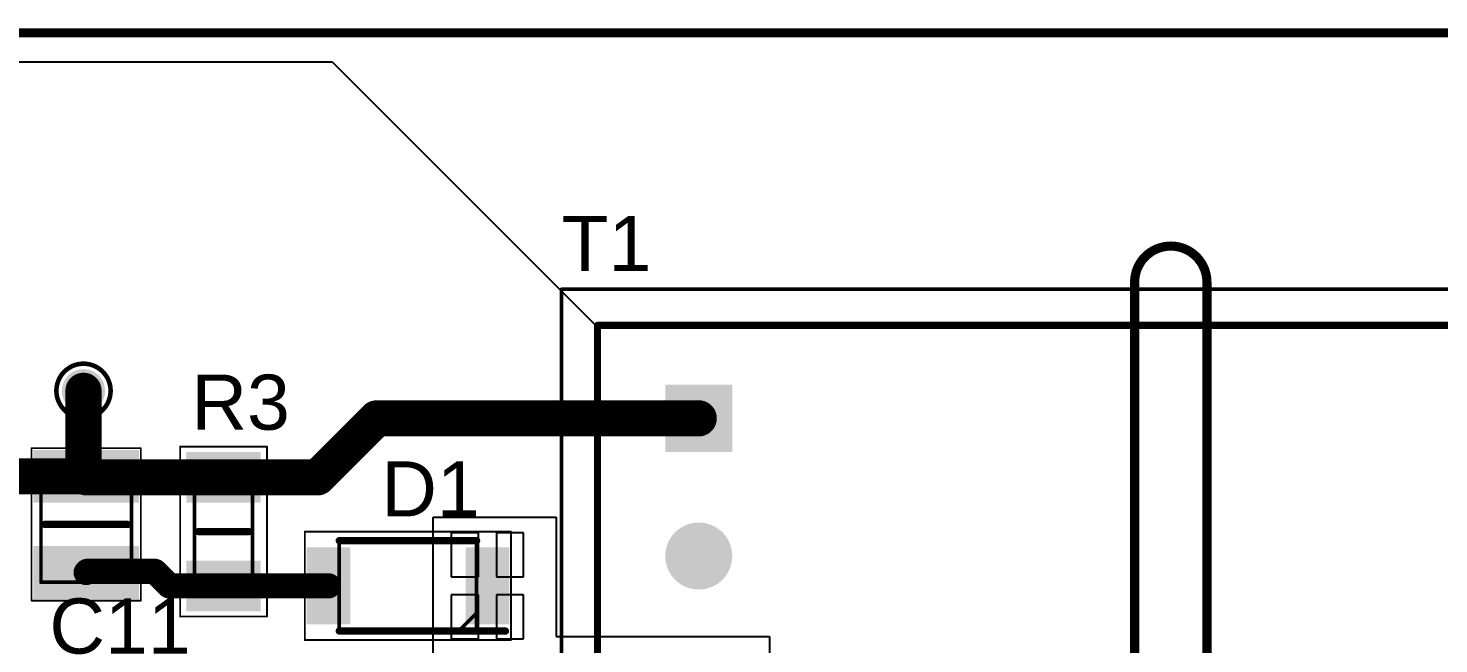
# Model space of a CAD drawing. Header units: inches. Extents: x -6 to 108, y -5 to 42.
# Drawn here: x 28.7 to 67.71, y 24.5 to 41.53 of the extents above; entities that cross this region are included whole.
import ezdxf

# ---------------------------------------------------------------- set-up
doc = ezdxf.new("R2010")
doc.units = ezdxf.units.IN
for name, color, linetype in [('Bottom Assembly', 76, 'Continuous'), ('Bottom Layer', 5, 'Continuous'), ('Bottom Solder', 6, 'Continuous'), ('Keep-Out Layer', 6, 'Continuous'), ('Mechanical 7', 56, 'Continuous'), ('Multi-Layer', 9, 'Continuous'), ('Pad Holes', 156, 'Continuous'), ('Top Layer', 1, 'Continuous'), ('Top Overlay', 2, 'Continuous'), ('Top Paste', 8, 'Continuous'), ('Top Solder', 216, 'Continuous')]:
    doc.layers.add(name, color=color, linetype=linetype)
doc.styles.add('Arial', font='', dxfattribs={"height": 0.2})
doc.styles.get('Arial').set_extended_font_data('Arial')

# ---------------------------------------------------------------- blocks, each defined once
blk = doc.blocks.new('SOD_128_2_1')
at = {"layer": 'Top Layer'}
for points in [[(-2.7, -0.965), (-2.7, 0.965), (-1.7, 0.965), (-1.7, -0.965)], [(1.7, -0.965), (1.7, 0.965), (2.7, 0.965), (2.7, -0.965)]]:
    blk.add_hatch(color=1, dxfattribs=at).paths.add_polyline_path(points)
at = {"layer": 'Top Paste'}
for points in [[(-2.7, -0.965), (-2.7, 0.965), (-1.7, 0.965), (-1.7, -0.965)], [(1.7, -0.965), (1.7, 0.965), (2.7, 0.965), (2.7, -0.965)]]:
    blk.add_hatch(color=8, dxfattribs=at).paths.add_polyline_path(points)
at = {"layer": 'Top Solder'}
for points in [[(-2.801, -1.067), (-2.801, 1.067), (-1.598, 1.067), (-1.598, -1.067)], [(1.598, -1.067), (1.598, 1.067), (2.801, 1.067), (2.801, -1.067)]]:
    blk.add_hatch(color=216, dxfattribs=at).paths.add_polyline_path(points)
at = {"layer": 'Bottom Assembly'}
for points in [[(2.85, 1.5, 0.05, 0.05, 0), (-2.85, 1.5, 0.05, 0.05, 0)], [(-2.85, 1.5, 0.05, 0.05, 0), (-2.85, -1.5, 0.05, 0.05, 0)], [(-1.4, 1.25, 0.1, 0.1, 0), (-1.9, 0.75, 0.1, 0.1, 0)], [(-1.9, 1.25, 0.1, 0.1, 0), (-1.9, -1.25, 0.1, 0.1, 0)], [(1.9, 1.25, 0.1, 0.1, 0), (-1.9, 1.25, 0.1, 0.1, 0)], [(1.9, 1.25, 0.1, 0.1, 0), (1.9, -1.25, 0.1, 0.1, 0)], [(2.85, 1.5, 0.05, 0.05, 0), (2.85, -1.5, 0.05, 0.05, 0)], [(2.85, -1.5, 0.05, 0.05, 0), (-2.85, -1.5, 0.05, 0.05, 0)], [(1.9, -1.25, 0.1, 0.1, 0), (-1.9, -1.25, 0.1, 0.1, 0)]]:
    blk.add_lwpolyline(points, format="xyseb", dxfattribs=at)
for points in [[(-2.862, 1.5, 0.025, 0.025, 1), (-2.837, 1.5, 0.025, 0.025, 1)], [(-2.862, 1.5, 0.025, 0.025, 1), (-2.837, 1.5, 0.025, 0.025, 1)], [(-1.925, 1.25, 0.05, 0.05, 1), (-1.875, 1.25, 0.05, 0.05, 1)], [(-1.925, 1.25, 0.05, 0.05, 1), (-1.875, 1.25, 0.05, 0.05, 1)], [(-1.425, 1.25, 0.05, 0.05, 1), (-1.375, 1.25, 0.05, 0.05, 1)], [(1.875, 1.25, 0.05, 0.05, 1), (1.925, 1.25, 0.05, 0.05, 1)], [(1.875, 1.25, 0.05, 0.05, 1), (1.925, 1.25, 0.05, 0.05, 1)], [(2.837, 1.5, 0.025, 0.025, 1), (2.862, 1.5, 0.025, 0.025, 1)], [(2.837, 1.5, 0.025, 0.025, 1), (2.862, 1.5, 0.025, 0.025, 1)], [(-1.925, 0.75, 0.05, 0.05, 1), (-1.875, 0.75, 0.05, 0.05, 1)], [(-2.862, -1.5, 0.025, 0.025, 1), (-2.837, -1.5, 0.025, 0.025, 1)], [(-2.862, -1.5, 0.025, 0.025, 1), (-2.837, -1.5, 0.025, 0.025, 1)], [(-1.925, -1.25, 0.05, 0.05, 1), (-1.875, -1.25, 0.05, 0.05, 1)], [(-1.925, -1.25, 0.05, 0.05, 1), (-1.875, -1.25, 0.05, 0.05, 1)], [(1.875, -1.25, 0.05, 0.05, 1), (1.925, -1.25, 0.05, 0.05, 1)], [(1.875, -1.25, 0.05, 0.05, 1), (1.925, -1.25, 0.05, 0.05, 1)], [(2.837, -1.5, 0.025, 0.025, 1), (2.862, -1.5, 0.025, 0.025, 1)], [(2.837, -1.5, 0.025, 0.025, 1), (2.862, -1.5, 0.025, 0.025, 1)]]:
    blk.add_lwpolyline(points, format="xyseb", close=True, dxfattribs=at)
at = {"layer": 'Mechanical 7'}
for points in [[(1.9, 1.25, 0.2, 0.2, 0), (-2.7, 1.25, 0.2, 0.2, 0)], [(1.9, -1.25, 0.2, 0.2, 0), (-1.9, -1.25, 0.2, 0.2, 0)]]:
    blk.add_lwpolyline(points, format="xyseb", dxfattribs=at)
for points in [[(-2.75, 1.25, 0.0999, 0.0999, 1), (-2.65, 1.25, 0.0999, 0.0999, 1)], [(1.85, 1.25, 0.0999, 0.0999, 1), (1.95, 1.25, 0.0999, 0.0999, 1)], [(-1.95, -1.25, 0.0999, 0.0999, 1), (-1.85, -1.25, 0.0999, 0.0999, 1)], [(1.85, -1.25, 0.0999, 0.0999, 1), (1.95, -1.25, 0.0999, 0.0999, 1)]]:
    blk.add_lwpolyline(points, format="xyseb", close=True, dxfattribs=at)
blk = doc.blocks.new('TP_13')
at = {"layer": 'Top Layer'}
h = blk.add_hatch(color=1, dxfattribs=at)
edge = h.paths.add_edge_path()
edge.add_arc((0, 0), 0.5, 0, 360)
at = {"layer": 'Top Solder'}
h = blk.add_hatch(color=216, dxfattribs=at)
edge = h.paths.add_edge_path()
edge.add_arc((0, 0), 0.6, 0, 360)
at = {"layer": 'Top Overlay'}
for points in [[(0.75, 0, 0.127, 0.127, 1), (-0.75, 0, 0.127, 0.127, 1)], [(-0.782, 0, 0.0635, 0.0635, 1), (-0.718, 0, 0.0635, 0.0635, 1)], [(0.718, 0, 0.0635, 0.0635, 1), (0.782, 0, 0.0635, 0.0635, 1)]]:
    blk.add_lwpolyline(points, format="xyseb", close=True, dxfattribs=at)
blk = doc.blocks.new('11328_T078_19')
at = {"layer": 'Bottom Layer'}
blk.add_hatch(color=5, dxfattribs=at).paths.add_polyline_path([(-0.825, 0.825), (0.825, 0.825), (0.825, -0.825), (-0.825, -0.825)])
h = blk.add_hatch(color=5, dxfattribs=at)
edge = h.paths.add_edge_path()
edge.add_arc((25.4, 0), 0.825, 0, 360)
h = blk.add_hatch(color=5, dxfattribs=at)
edge = h.paths.add_edge_path()
edge.add_arc((0, -3.81), 0.825, 0, 360)
h = blk.add_hatch(color=5, dxfattribs=at)
edge = h.paths.add_edge_path()
edge.add_arc((25.4, -3.81), 0.825, 0, 360)
h = blk.add_hatch(color=5, dxfattribs=at)
edge = h.paths.add_edge_path()
edge.add_arc((0, -7.62), 0.825, 0, 360)
h = blk.add_hatch(color=5, dxfattribs=at)
edge = h.paths.add_edge_path()
edge.add_arc((25.4, -7.62), 0.825, 0, 360)
h = blk.add_hatch(color=5, dxfattribs=at)
edge = h.paths.add_edge_path()
edge.add_arc((0, -15.24), 0.825, 0, 360)
h = blk.add_hatch(color=5, dxfattribs=at)
edge = h.paths.add_edge_path()
edge.add_arc((25.4, -15.24), 0.825, 0, 360)
h = blk.add_hatch(color=5, dxfattribs=at)
edge = h.paths.add_edge_path()
edge.add_arc((0, -19.05), 0.825, 0, 360)
h = blk.add_hatch(color=5, dxfattribs=at)
edge = h.paths.add_edge_path()
edge.add_arc((25.4, -19.05), 0.825, 0, 360)
h = blk.add_hatch(color=5, dxfattribs=at)
edge = h.paths.add_edge_path()
edge.add_arc((0, -22.86), 0.825, 0, 360)
h = blk.add_hatch(color=5, dxfattribs=at)
edge = h.paths.add_edge_path()
edge.add_arc((25.4, -22.86), 0.825, 0, 360)
at = {"layer": 'Bottom Solder'}
blk.add_hatch(color=6, dxfattribs=at).paths.add_polyline_path([(-0.927, 0.927), (0.927, 0.927), (0.927, -0.927), (-0.927, -0.927)])
h = blk.add_hatch(color=6, dxfattribs=at)
edge = h.paths.add_edge_path()
edge.add_arc((25.4, 0), 0.927, 0, 360)
h = blk.add_hatch(color=6, dxfattribs=at)
edge = h.paths.add_edge_path()
edge.add_arc((0, -3.81), 0.927, 0, 360)
h = blk.add_hatch(color=6, dxfattribs=at)
edge = h.paths.add_edge_path()
edge.add_arc((25.4, -3.81), 0.927, 0, 360)
h = blk.add_hatch(color=6, dxfattribs=at)
edge = h.paths.add_edge_path()
edge.add_arc((0, -7.62), 0.927, 0, 360)
h = blk.add_hatch(color=6, dxfattribs=at)
edge = h.paths.add_edge_path()
edge.add_arc((25.4, -7.62), 0.927, 0, 360)
h = blk.add_hatch(color=6, dxfattribs=at)
edge = h.paths.add_edge_path()
edge.add_arc((0, -15.24), 0.927, 0, 360)
h = blk.add_hatch(color=6, dxfattribs=at)
edge = h.paths.add_edge_path()
edge.add_arc((25.4, -15.24), 0.927, 0, 360)
h = blk.add_hatch(color=6, dxfattribs=at)
edge = h.paths.add_edge_path()
edge.add_arc((0, -19.05), 0.927, 0, 360)
h = blk.add_hatch(color=6, dxfattribs=at)
edge = h.paths.add_edge_path()
edge.add_arc((25.4, -19.05), 0.927, 0, 360)
h = blk.add_hatch(color=6, dxfattribs=at)
edge = h.paths.add_edge_path()
edge.add_arc((0, -22.86), 0.927, 0, 360)
h = blk.add_hatch(color=6, dxfattribs=at)
edge = h.paths.add_edge_path()
edge.add_arc((25.4, -22.86), 0.927, 0, 360)
at = {"layer": 'Pad Holes'}
h = blk.add_hatch(color=7, dxfattribs=at)
edge = h.paths.add_edge_path()
edge.add_arc((0, 0), 0.55, 0, 360)
h = blk.add_hatch(color=7, dxfattribs=at)
edge = h.paths.add_edge_path()
edge.add_arc((25.4, 0), 0.55, 0, 360)
h = blk.add_hatch(color=7, dxfattribs=at)
edge = h.paths.add_edge_path()
edge.add_arc((0, -3.81), 0.55, 0, 360)
h = blk.add_hatch(color=7, dxfattribs=at)
edge = h.paths.add_edge_path()
edge.add_arc((25.4, -3.81), 0.55, 0, 360)
h = blk.add_hatch(color=7, dxfattribs=at)
edge = h.paths.add_edge_path()
edge.add_arc((0, -7.62), 0.55, 0, 360)
h = blk.add_hatch(color=7, dxfattribs=at)
edge = h.paths.add_edge_path()
edge.add_arc((25.4, -7.62), 0.55, 0, 360)
h = blk.add_hatch(color=7, dxfattribs=at)
edge = h.paths.add_edge_path()
edge.add_arc((0, -15.24), 0.55, 0, 360)
h = blk.add_hatch(color=7, dxfattribs=at)
edge = h.paths.add_edge_path()
edge.add_arc((25.4, -15.24), 0.55, 0, 360)
h = blk.add_hatch(color=7, dxfattribs=at)
edge = h.paths.add_edge_path()
edge.add_arc((0, -19.05), 0.55, 0, 360)
h = blk.add_hatch(color=7, dxfattribs=at)
edge = h.paths.add_edge_path()
edge.add_arc((25.4, -19.05), 0.55, 0, 360)
h = blk.add_hatch(color=7, dxfattribs=at)
edge = h.paths.add_edge_path()
edge.add_arc((0, -22.86), 0.55, 0, 360)
h = blk.add_hatch(color=7, dxfattribs=at)
edge = h.paths.add_edge_path()
edge.add_arc((25.4, -22.86), 0.55, 0, 360)
at = {"layer": 'Top Layer'}
blk.add_hatch(color=1, dxfattribs=at).paths.add_polyline_path([(-0.825, 0.825), (0.825, 0.825), (0.825, -0.825), (-0.825, -0.825)])
h = blk.add_hatch(color=1, dxfattribs=at)
edge = h.paths.add_edge_path()
edge.add_arc((25.4, 0), 0.825, 0, 360)
h = blk.add_hatch(color=1, dxfattribs=at)
edge = h.paths.add_edge_path()
edge.add_arc((0, -3.81), 0.825, 0, 360)
h = blk.add_hatch(color=1, dxfattribs=at)
edge = h.paths.add_edge_path()
edge.add_arc((25.4, -3.81), 0.825, 0, 360)
h = blk.add_hatch(color=1, dxfattribs=at)
edge = h.paths.add_edge_path()
edge.add_arc((0, -7.62), 0.825, 0, 360)
h = blk.add_hatch(color=1, dxfattribs=at)
edge = h.paths.add_edge_path()
edge.add_arc((25.4, -7.62), 0.825, 0, 360)
h = blk.add_hatch(color=1, dxfattribs=at)
edge = h.paths.add_edge_path()
edge.add_arc((0, -15.24), 0.825, 0, 360)
h = blk.add_hatch(color=1, dxfattribs=at)
edge = h.paths.add_edge_path()
edge.add_arc((25.4, -15.24), 0.825, 0, 360)
h = blk.add_hatch(color=1, dxfattribs=at)
edge = h.paths.add_edge_path()
edge.add_arc((0, -19.05), 0.825, 0, 360)
h = blk.add_hatch(color=1, dxfattribs=at)
edge = h.paths.add_edge_path()
edge.add_arc((25.4, -19.05), 0.825, 0, 360)
h = blk.add_hatch(color=1, dxfattribs=at)
edge = h.paths.add_edge_path()
edge.add_arc((0, -22.86), 0.825, 0, 360)
h = blk.add_hatch(color=1, dxfattribs=at)
edge = h.paths.add_edge_path()
edge.add_arc((25.4, -22.86), 0.825, 0, 360)
at = {"layer": 'Top Solder'}
blk.add_hatch(color=216, dxfattribs=at).paths.add_polyline_path([(-0.927, 0.927), (0.927, 0.927), (0.927, -0.927), (-0.927, -0.927)])
h = blk.add_hatch(color=216, dxfattribs=at)
edge = h.paths.add_edge_path()
edge.add_arc((25.4, 0), 0.927, 0, 360)
h = blk.add_hatch(color=216, dxfattribs=at)
edge = h.paths.add_edge_path()
edge.add_arc((0, -3.81), 0.927, 0, 360)
h = blk.add_hatch(color=216, dxfattribs=at)
edge = h.paths.add_edge_path()
edge.add_arc((25.4, -3.81), 0.927, 0, 360)
h = blk.add_hatch(color=216, dxfattribs=at)
edge = h.paths.add_edge_path()
edge.add_arc((0, -7.62), 0.927, 0, 360)
h = blk.add_hatch(color=216, dxfattribs=at)
edge = h.paths.add_edge_path()
edge.add_arc((25.4, -7.62), 0.927, 0, 360)
h = blk.add_hatch(color=216, dxfattribs=at)
edge = h.paths.add_edge_path()
edge.add_arc((0, -15.24), 0.927, 0, 360)
h = blk.add_hatch(color=216, dxfattribs=at)
edge = h.paths.add_edge_path()
edge.add_arc((25.4, -15.24), 0.927, 0, 360)
h = blk.add_hatch(color=216, dxfattribs=at)
edge = h.paths.add_edge_path()
edge.add_arc((0, -19.05), 0.927, 0, 360)
h = blk.add_hatch(color=216, dxfattribs=at)
edge = h.paths.add_edge_path()
edge.add_arc((25.4, -19.05), 0.927, 0, 360)
h = blk.add_hatch(color=216, dxfattribs=at)
edge = h.paths.add_edge_path()
edge.add_arc((0, -22.86), 0.927, 0, 360)
h = blk.add_hatch(color=216, dxfattribs=at)
edge = h.paths.add_edge_path()
edge.add_arc((25.4, -22.86), 0.927, 0, 360)
at = {"layer": 'Bottom Assembly'}
for points in [[(-3.8, -26.43, 0.1, 0.1, 0), (-3.8, 3.57, 0.1, 0.1, 0)], [(-3.8, 3.57, 0.1, 0.1, 0), (29.2, 3.57, 0.1, 0.1, 0)], [(29.2, -26.43, 0.1, 0.1, 0), (29.2, 3.57, 0.1, 0.1, 0)], [(-2.8, -25.43, 0.1, 0.1, 0), (-2.8, 2.57, 0.1, 0.1, 0)], [(-2.8, 2.57, 0.1, 0.1, 0), (28.2, 2.57, 0.1, 0.1, 0)], [(28.2, -25.43, 0.1, 0.1, 0), (28.2, 2.57, 0.1, 0.1, 0)], [(-2.8, -25.43, 0.1, 0.1, 0), (28.2, -25.43, 0.1, 0.1, 0)], [(-3.8, -26.43, 0.1, 0.1, 0), (29.2, -26.43, 0.1, 0.1, 0)]]:
    blk.add_lwpolyline(points, format="xyseb", dxfattribs=at)
for points in [[(-3.825, 3.57, 0.05, 0.05, 1), (-3.775, 3.57, 0.05, 0.05, 1)], [(-3.825, 3.57, 0.05, 0.05, 1), (-3.775, 3.57, 0.05, 0.05, 1)], [(29.175, 3.57, 0.05, 0.05, 1), (29.225, 3.57, 0.05, 0.05, 1)], [(29.175, 3.57, 0.05, 0.05, 1), (29.225, 3.57, 0.05, 0.05, 1)], [(-2.825, 2.57, 0.05, 0.05, 1), (-2.775, 2.57, 0.05, 0.05, 1)], [(-2.825, 2.57, 0.05, 0.05, 1), (-2.775, 2.57, 0.05, 0.05, 1)], [(28.175, 2.57, 0.05, 0.05, 1), (28.225, 2.57, 0.05, 0.05, 1)], [(28.175, 2.57, 0.05, 0.05, 1), (28.225, 2.57, 0.05, 0.05, 1)], [(-2.825, -25.43, 0.05, 0.05, 1), (-2.775, -25.43, 0.05, 0.05, 1)], [(-2.825, -25.43, 0.05, 0.05, 1), (-2.775, -25.43, 0.05, 0.05, 1)], [(28.175, -25.43, 0.05, 0.05, 1), (28.225, -25.43, 0.05, 0.05, 1)], [(28.175, -25.43, 0.05, 0.05, 1), (28.225, -25.43, 0.05, 0.05, 1)], [(-3.825, -26.43, 0.05, 0.05, 1), (-3.775, -26.43, 0.05, 0.05, 1)], [(-3.825, -26.43, 0.05, 0.05, 1), (-3.775, -26.43, 0.05, 0.05, 1)], [(29.175, -26.43, 0.05, 0.05, 1), (29.225, -26.43, 0.05, 0.05, 1)], [(29.175, -26.43, 0.05, 0.05, 1), (29.225, -26.43, 0.05, 0.05, 1)]]:
    blk.add_lwpolyline(points, format="xyseb", close=True, dxfattribs=at)
at = {"layer": 'Mechanical 7'}
for points in [[(-2.8, -25.43, 0.2, 0.2, 0), (-2.8, 2.57, 0.2, 0.2, 0)], [(-2.8, 2.57, 0.2, 0.2, 0), (28.2, 2.57, 0.2, 0.2, 0)], [(28.2, -25.43, 0.2, 0.2, 0), (28.2, 2.57, 0.2, 0.2, 0)], [(-3.4, 0, 0.2, 0.2, -1), (-3.3, 0, 0.2, 0.2, 0)], [(-3.4, 0, 0.2, 0.2, 0), (-3.3, 0, 0.2, 0.2, 0)], [(-3.3, 0, 0.2, 0.2, -1), (-3.4, 0, 0.2, 0.2, 0)], [(-2.8, -25.43, 0.2, 0.2, 0), (28.2, -25.43, 0.2, 0.2, 0)]]:
    blk.add_lwpolyline(points, format="xyseb", dxfattribs=at)
for points in [[(-2.85, 2.57, 0.0999, 0.0999, 1), (-2.75, 2.57, 0.0999, 0.0999, 1)], [(-2.85, 2.57, 0.0999, 0.0999, 1), (-2.75, 2.57, 0.0999, 0.0999, 1)], [(28.15, 2.57, 0.0999, 0.0999, 1), (28.25, 2.57, 0.0999, 0.0999, 1)], [(28.15, 2.57, 0.0999, 0.0999, 1), (28.25, 2.57, 0.0999, 0.0999, 1)], [(-3.45, 0, 0.0999, 0.0999, 1), (-3.35, 0, 0.0999, 0.0999, 1)], [(-3.45, 0, 0.0999, 0.0999, 1), (-3.35, 0, 0.0999, 0.0999, 1)], [(-3.45, 0, 0.0999, 0.0999, 1), (-3.35, 0, 0.0999, 0.0999, 1)], [(-3.35, 0, 0.0999, 0.0999, 1), (-3.25, 0, 0.0999, 0.0999, 1)], [(-3.35, 0, 0.0999, 0.0999, 1), (-3.25, 0, 0.0999, 0.0999, 1)], [(-3.35, 0, 0.0999, 0.0999, 1), (-3.25, 0, 0.0999, 0.0999, 1)], [(-2.85, -25.43, 0.0999, 0.0999, 1), (-2.75, -25.43, 0.0999, 0.0999, 1)], [(-2.85, -25.43, 0.0999, 0.0999, 1), (-2.75, -25.43, 0.0999, 0.0999, 1)], [(28.15, -25.43, 0.0999, 0.0999, 1), (28.25, -25.43, 0.0999, 0.0999, 1)], [(28.15, -25.43, 0.0999, 0.0999, 1), (28.25, -25.43, 0.0999, 0.0999, 1)]]:
    blk.add_lwpolyline(points, format="xyseb", close=True, dxfattribs=at)
blk = doc.blocks.new('R1206_24')
at = {"layer": 'Top Layer'}
for points in [[(-2.1, -0.925), (-2.1, 0.925), (-0.9, 0.925), (-0.9, -0.925)], [(0.9, -0.925), (0.9, 0.925), (2.1, 0.925), (2.1, -0.925)]]:
    blk.add_hatch(color=1, dxfattribs=at).paths.add_polyline_path(points)
at = {"layer": 'Top Paste'}
for points in [[(-2.1, -0.925), (-2.1, 0.925), (-0.9, 0.925), (-0.9, -0.925)], [(0.9, -0.925), (0.9, 0.925), (2.1, 0.925), (2.1, -0.925)]]:
    blk.add_hatch(color=8, dxfattribs=at).paths.add_polyline_path(points)
at = {"layer": 'Top Solder'}
for points in [[(-2.202, -1.027), (-2.202, 1.027), (-0.799, 1.027), (-0.799, -1.027)], [(0.799, -1.027), (0.799, 1.027), (2.202, 1.027), (2.202, -1.027)]]:
    blk.add_hatch(color=216, dxfattribs=at).paths.add_polyline_path(points)
at = {"layer": 'Bottom Assembly'}
for points in [[(-2.35, -1.2, 0.05, 0.05, 0), (-2.35, 1.2, 0.05, 0.05, 0)], [(2.35, 1.2, 0.05, 0.05, 0), (-2.35, 1.2, 0.05, 0.05, 0)], [(2.35, -1.2, 0.05, 0.05, 0), (2.35, 1.2, 0.05, 0.05, 0)], [(-1.6, -0.8, 0.1, 0.1, 0), (-1.6, 0.8, 0.1, 0.1, 0)], [(1.6, 0.8, 0.1, 0.1, 0), (-1.6, 0.8, 0.1, 0.1, 0)], [(1.6, -0.8, 0.1, 0.1, 0), (1.6, 0.8, 0.1, 0.1, 0)], [(1.6, -0.8, 0.1, 0.1, 0), (-1.6, -0.8, 0.1, 0.1, 0)], [(2.35, -1.2, 0.05, 0.05, 0), (-2.35, -1.2, 0.05, 0.05, 0)]]:
    blk.add_lwpolyline(points, format="xyseb", dxfattribs=at)
for points in [[(-2.363, 1.2, 0.025, 0.025, 1), (-2.337, 1.2, 0.025, 0.025, 1)], [(-2.363, 1.2, 0.025, 0.025, 1), (-2.337, 1.2, 0.025, 0.025, 1)], [(2.337, 1.2, 0.025, 0.025, 1), (2.363, 1.2, 0.025, 0.025, 1)], [(2.337, 1.2, 0.025, 0.025, 1), (2.363, 1.2, 0.025, 0.025, 1)], [(-1.625, 0.8, 0.05, 0.05, 1), (-1.575, 0.8, 0.05, 0.05, 1)], [(-1.625, 0.8, 0.05, 0.05, 1), (-1.575, 0.8, 0.05, 0.05, 1)], [(1.575, 0.8, 0.05, 0.05, 1), (1.625, 0.8, 0.05, 0.05, 1)], [(1.575, 0.8, 0.05, 0.05, 1), (1.625, 0.8, 0.05, 0.05, 1)], [(-1.625, -0.8, 0.05, 0.05, 1), (-1.575, -0.8, 0.05, 0.05, 1)], [(-1.625, -0.8, 0.05, 0.05, 1), (-1.575, -0.8, 0.05, 0.05, 1)], [(1.575, -0.8, 0.05, 0.05, 1), (1.625, -0.8, 0.05, 0.05, 1)], [(1.575, -0.8, 0.05, 0.05, 1), (1.625, -0.8, 0.05, 0.05, 1)], [(-2.363, -1.2, 0.025, 0.025, 1), (-2.337, -1.2, 0.025, 0.025, 1)], [(-2.363, -1.2, 0.025, 0.025, 1), (-2.337, -1.2, 0.025, 0.025, 1)], [(2.337, -1.2, 0.025, 0.025, 1), (2.363, -1.2, 0.025, 0.025, 1)], [(2.337, -1.2, 0.025, 0.025, 1), (2.363, -1.2, 0.025, 0.025, 1)]]:
    blk.add_lwpolyline(points, format="xyseb", close=True, dxfattribs=at)
at = {"layer": 'Mechanical 7'}
blk.add_lwpolyline([(0, -0.7, 0.2, 0.2, 0), (0, 0.7, 0.2, 0.2, 0)], format="xyseb", dxfattribs=at)
for points in [[(-0.05, 0.7, 0.0999, 0.0999, 1), (0.05, 0.7, 0.0999, 0.0999, 1)], [(-0.05, -0.7, 0.0999, 0.0999, 1), (0.05, -0.7, 0.0999, 0.0999, 1)]]:
    blk.add_lwpolyline(points, format="xyseb", close=True, dxfattribs=at)
blk = doc.blocks.new('CAP_1210_41')
at = {"layer": 'Top Layer'}
for points in [[(-1.96, -1.36), (-1.96, 1.36), (-0.7, 1.36), (-0.7, -1.36)], [(0.7, -1.36), (0.7, 1.36), (1.96, 1.36), (1.96, -1.36)]]:
    blk.add_hatch(color=1, dxfattribs=at).paths.add_polyline_path(points)
at = {"layer": 'Top Paste'}
for points in [[(-1.96, -1.36), (-1.96, 1.36), (-0.7, 1.36), (-0.7, -1.36)], [(0.7, -1.36), (0.7, 1.36), (1.96, 1.36), (1.96, -1.36)]]:
    blk.add_hatch(color=8, dxfattribs=at).paths.add_polyline_path(points)
at = {"layer": 'Top Solder'}
for points in [[(-2.062, -1.462), (-2.062, 1.462), (-0.598, 1.462), (-0.598, -1.462)], [(0.598, -1.462), (0.598, 1.462), (2.062, 1.462), (2.062, -1.462)]]:
    blk.add_hatch(color=216, dxfattribs=at).paths.add_polyline_path(points)
at = {"layer": 'Bottom Assembly'}
for points in [[(-2.11, -1.51, 0.05, 0.05, 0), (-2.11, 1.51, 0.05, 0.05, 0)], [(2.11, 1.51, 0.05, 0.05, 0), (-2.11, 1.51, 0.05, 0.05, 0)], [(1.6, 1.25, 0.1, 0.1, 0), (-1.6, 1.25, 0.1, 0.1, 0)], [(-1.6, -1.25, 0.1, 0.1, 0), (-1.6, 1.25, 0.1, 0.1, 0)], [(1.6, -1.25, 0.1, 0.1, 0), (1.6, 1.25, 0.1, 0.1, 0)], [(2.11, -1.51, 0.05, 0.05, 0), (2.11, 1.51, 0.05, 0.05, 0)], [(2.11, -1.51, 0.05, 0.05, 0), (-2.11, -1.51, 0.05, 0.05, 0)], [(1.6, -1.25, 0.1, 0.1, 0), (-1.6, -1.25, 0.1, 0.1, 0)]]:
    blk.add_lwpolyline(points, format="xyseb", dxfattribs=at)
for points in [[(-2.122, 1.51, 0.025, 0.025, 1), (-2.097, 1.51, 0.025, 0.025, 1)], [(-2.122, 1.51, 0.025, 0.025, 1), (-2.097, 1.51, 0.025, 0.025, 1)], [(-1.625, 1.25, 0.05, 0.05, 1), (-1.575, 1.25, 0.05, 0.05, 1)], [(-1.625, 1.25, 0.05, 0.05, 1), (-1.575, 1.25, 0.05, 0.05, 1)], [(1.575, 1.25, 0.05, 0.05, 1), (1.625, 1.25, 0.05, 0.05, 1)], [(1.575, 1.25, 0.05, 0.05, 1), (1.625, 1.25, 0.05, 0.05, 1)], [(2.097, 1.51, 0.025, 0.025, 1), (2.122, 1.51, 0.025, 0.025, 1)], [(2.097, 1.51, 0.025, 0.025, 1), (2.122, 1.51, 0.025, 0.025, 1)], [(-2.122, -1.51, 0.025, 0.025, 1), (-2.097, -1.51, 0.025, 0.025, 1)], [(-2.122, -1.51, 0.025, 0.025, 1), (-2.097, -1.51, 0.025, 0.025, 1)], [(-1.625, -1.25, 0.05, 0.05, 1), (-1.575, -1.25, 0.05, 0.05, 1)], [(-1.625, -1.25, 0.05, 0.05, 1), (-1.575, -1.25, 0.05, 0.05, 1)], [(1.575, -1.25, 0.05, 0.05, 1), (1.625, -1.25, 0.05, 0.05, 1)], [(1.575, -1.25, 0.05, 0.05, 1), (1.625, -1.25, 0.05, 0.05, 1)], [(2.097, -1.51, 0.025, 0.025, 1), (2.122, -1.51, 0.025, 0.025, 1)], [(2.097, -1.51, 0.025, 0.025, 1), (2.122, -1.51, 0.025, 0.025, 1)]]:
    blk.add_lwpolyline(points, format="xyseb", close=True, dxfattribs=at)
at = {"layer": 'Mechanical 7'}
blk.add_lwpolyline([(0, -1.15, 0.2, 0.2, 0), (0, 1.15, 0.2, 0.2, 0)], format="xyseb", dxfattribs=at)
for points in [[(-0.05, 1.15, 0.0999, 0.0999, 1), (0.05, 1.15, 0.0999, 0.0999, 1)], [(-0.05, -1.15, 0.0999, 0.0999, 1), (0.05, -1.15, 0.0999, 0.0999, 1)]]:
    blk.add_lwpolyline(points, format="xyseb", close=True, dxfattribs=at)

msp = doc.modelspace()

# ---------------------------------------------------------------- linework, layer by layer
at = {"layer": 'Bottom Layer'}
for p, q in [((-4.3, 40.6), (37.1, 40.6)), ((37.1, 40.6), (44.5, 33.2)), ((44.5, 33.2), (44.5, 5.3))]:
    msp.add_line(p, q, dxfattribs=at)
at = {"layer": 'Keep-Out Layer'}
for points in [[(-5.8, 41.4, 0.254, 0.254, 0), (107.8, 41.4, 0.254, 0.254, 0)], [(59.3, 34.5, 0.254, 0.254, -1), (61.3, 34.5, 0.254, 0.254, 0)], [(59.3, 4.4, 0.254, 0.254, 0), (59.3, 34.5, 0.254, 0.254, 0)], [(61.3, 4.4, 0.254, 0.254, 0), (61.3, 34.5, 0.254, 0.254, 0)]]:
    msp.add_lwpolyline(points, format="xyseb", dxfattribs=at)
for points in [[(59.237, 34.5, 0.127, 0.127, 1), (59.364, 34.5, 0.127, 0.127, 1)], [(59.237, 34.5, 0.127, 0.127, 1), (59.364, 34.5, 0.127, 0.127, 1)], [(61.237, 34.5, 0.127, 0.127, 1), (61.364, 34.5, 0.127, 0.127, 1)], [(61.237, 34.5, 0.127, 0.127, 1), (61.364, 34.5, 0.127, 0.127, 1)]]:
    msp.add_lwpolyline(points, format="xyseb", close=True, dxfattribs=at)
at = {"layer": 'Multi-Layer'}
for p, q in [((59.686, 35.3), (59.5, 35.114)), ((59.914, 35.432), (59.686, 35.3)), ((60.168, 35.5), (59.914, 35.432)), ((60.432, 35.5), (60.168, 35.5)), ((60.686, 35.432), (60.432, 35.5)), ((60.914, 35.3), (60.686, 35.432)), ((61.1, 35.114), (60.914, 35.3)), ((59.368, 34.886), (59.3, 34.632)), ((59.5, 35.114), (59.368, 34.886)), ((61.232, 34.886), (61.1, 35.114)), ((61.3, 34.632), (61.232, 34.886)), ((59.3, 34.632), (59.3, 34.5)), ((59.3, 34.5), (59.3, 4.4)), ((59.3, 34.5), (59.3, 34.5)), ((61.3, 34.5), (61.3, 34.632)), ((61.3, 4.4), (61.3, 34.5))]:
    msp.add_line(p, q, dxfattribs=at)
at = {"layer": 'Top Layer'}
for p, q in [((39.9, 24.2), (39.9, 28)), ((39.9, 28), (43.3, 28)), ((43.3, 28), (43.3, 24.7)), ((41.15, 27.565), (40.4, 27.565)), ((40.4, 27.565), (40.4, 26.35)), ((41.15, 26.35), (41.15, 27.565)), ((42.4, 27.565), (41.65, 27.565)), ((41.65, 27.565), (41.65, 26.35)), ((42.4, 26.35), (42.4, 27.565)), ((40.4, 26.35), (41.15, 26.35)), ((41.65, 26.35), (42.4, 26.35)), ((41.15, 25.85), (40.4, 25.85)), ((40.4, 25.85), (40.4, 24.635)), ((41.15, 24.635), (41.15, 25.85)), ((42.4, 25.85), (41.65, 25.85)), ((41.65, 25.85), (41.65, 24.635)), ((42.4, 24.635), (42.4, 25.85)), ((40.4, 24.635), (41.15, 24.635)), ((41.65, 24.635), (42.4, 24.635)), ((43.3, 24.7), (49.2, 24.7)), ((49.2, 24.7), (49.2, 19.3))]:
    msp.add_line(p, q, dxfattribs=at)
for points in [[(30.226, 29.204, 1, 1, 0), (30.226, 31.496, 1, 1, 0)], [(36.7, 29.1, 1, 1, 0), (38.334, 30.734, 1, 1, 0)], [(38.334, 30.734, 1, 1, 0), (47.244, 30.734, 1, 1, 0)], [(26.1, 29.13, 1, 1, 0), (30.3, 29.13, 1, 1, 0)], [(30.31, 29.1, 1, 1, 0), (34.1, 29.1, 1, 1, 0)], [(34.1, 29.1, 1, 1, 0), (36.7, 29.1, 1, 1, 0)], [(30.3, 26.47, 0.7, 0.7, 0), (30.33, 26.5, 0.7, 0.7, 0)], [(30.33, 26.5, 0.7, 0.7, 0), (32.2, 26.5, 0.7, 0.7, 0)], [(32.2, 26.5, 0.7, 0.7, 0), (32.6, 26.1, 0.7, 0.7, 0)], [(32.6, 26.1, 0.7, 0.7, 0), (34.1, 26.1, 0.7, 0.7, 0)], [(32.6, 26.1, 0.7, 0.7, 0), (32.6, 26.1, 0.7, 0.7, 0)], [(34.1, 26.1, 0.7, 0.7, 0), (37, 26.1, 0.7, 0.7, 0)]]:
    msp.add_lwpolyline(points, format="xyseb", dxfattribs=at)
for points in [[(29.976, 31.496, 0.5, 0.5, 1), (30.476, 31.496, 0.5, 0.5, 1)], [(38.084, 30.734, 0.5, 0.5, 1), (38.584, 30.734, 0.5, 0.5, 1)], [(38.084, 30.734, 0.5, 0.5, 1), (38.584, 30.734, 0.5, 0.5, 1)], [(46.994, 30.734, 0.5, 0.5, 1), (47.494, 30.734, 0.5, 0.5, 1)], [(29.976, 29.204, 0.5, 0.5, 1), (30.476, 29.204, 0.5, 0.5, 1)], [(30.05, 29.13, 0.5, 0.5, 1), (30.55, 29.13, 0.5, 0.5, 1)], [(30.06, 29.1, 0.5, 0.5, 1), (30.56, 29.1, 0.5, 0.5, 1)], [(33.85, 29.1, 0.5, 0.5, 1), (34.35, 29.1, 0.5, 0.5, 1)], [(33.85, 29.1, 0.5, 0.5, 1), (34.35, 29.1, 0.5, 0.5, 1)], [(36.45, 29.1, 0.5, 0.5, 1), (36.95, 29.1, 0.5, 0.5, 1)], [(36.45, 29.1, 0.5, 0.5, 1), (36.95, 29.1, 0.5, 0.5, 1)], [(30.125, 26.47, 0.35, 0.35, 1), (30.475, 26.47, 0.35, 0.35, 1)], [(30.155, 26.5, 0.35, 0.35, 1), (30.505, 26.5, 0.35, 0.35, 1)], [(30.155, 26.5, 0.35, 0.35, 1), (30.505, 26.5, 0.35, 0.35, 1)], [(32.025, 26.5, 0.35, 0.35, 1), (32.375, 26.5, 0.35, 0.35, 1)], [(32.025, 26.5, 0.35, 0.35, 1), (32.375, 26.5, 0.35, 0.35, 1)], [(32.425, 26.1, 0.35, 0.35, 1), (32.775, 26.1, 0.35, 0.35, 1)], [(32.425, 26.1, 0.35, 0.35, 1), (32.775, 26.1, 0.35, 0.35, 1)], [(32.425, 26.1, 0.35, 0.35, 1), (32.775, 26.1, 0.35, 0.35, 1)], [(32.425, 26.1, 0.35, 0.35, 1), (32.775, 26.1, 0.35, 0.35, 1)], [(33.925, 26.1, 0.35, 0.35, 1), (34.275, 26.1, 0.35, 0.35, 1)], [(33.925, 26.1, 0.35, 0.35, 1), (34.275, 26.1, 0.35, 0.35, 1)], [(36.825, 26.1, 0.35, 0.35, 1), (37.175, 26.1, 0.35, 0.35, 1)]]:
    msp.add_lwpolyline(points, format="xyseb", close=True, dxfattribs=at)

# ---------------------------------------------------------------- block references
for name, p in [('11328_T078_19', (47.244, 30.734)), ('TP_13', (30.226, 31.496))]:
    msp.add_blockref(name, p)
for name, p, rotation in [('CAP_1210_41', (30.3, 27.8), 270), ('R1206_24', (34.1, 27.6), 270), ('SOD_128_2_1', (39.2, 26.1), 180)]:
    msp.add_blockref(name, p, dxfattribs=dict(rotation=rotation))

# ---------------------------------------------------------------- texts
at = {"layer": 'Top Overlay', "style": 'Arial'}
for s, p in [('T1', (43.446, 34.81)), ('R3', (33.213, 30.419)), ('D1', (38.464, 28.021)), ('C11', (29.283, 24.226))]:
    msp.add_text(s, height=1.524, dxfattribs=at).set_placement(p)

doc.saveas('drawing.dxf')
